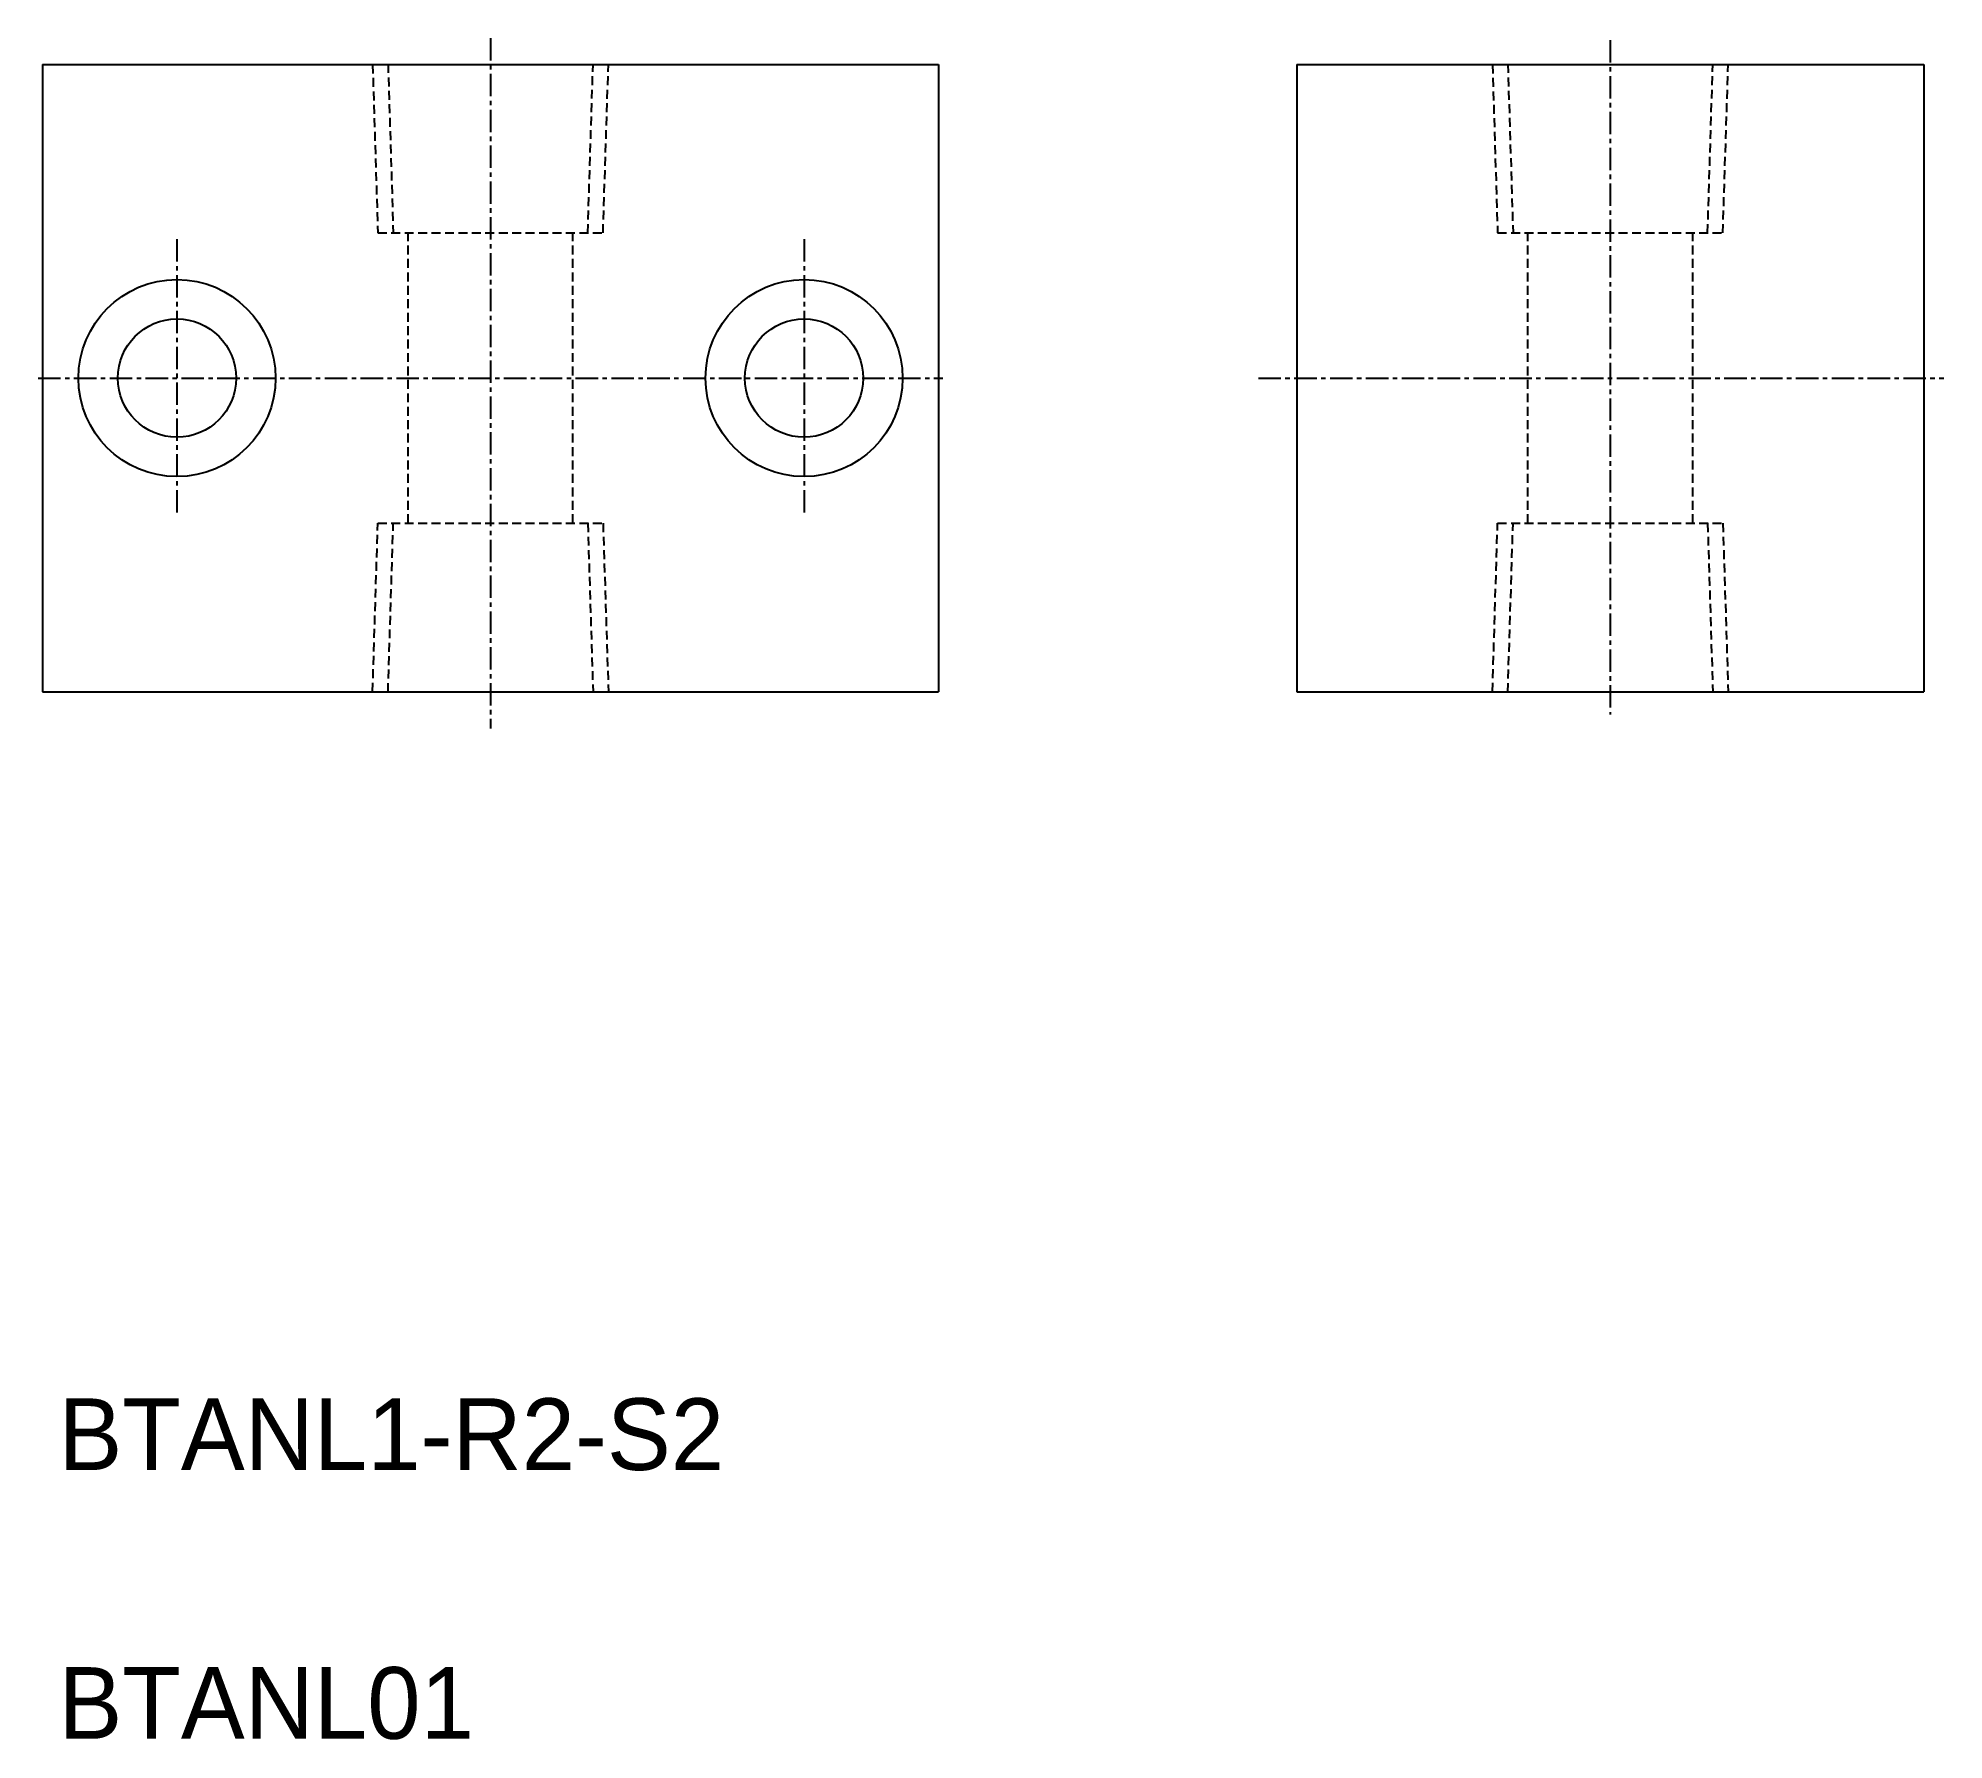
# Model space of a CAD drawing. Extents: x 2831 to 2937, y 767 to 862.
import ezdxf

# ---------------------------------------------------------------- set-up
doc = ezdxf.new("R2010")
doc.units = 0
doc.linetypes.add('CENTER', pattern=[2, 1.25, -0.25, 0.25, -0.25])
doc.linetypes.add('DASHED', pattern=[0.75, 0.5, -0.25])
doc.layers.get('0').update_dxf_attribs({"linetype": 'CONTINUOUS'})
doc.layers.add('CENTER', color=1, linetype='CENTER')

msp = doc.modelspace()

# ---------------------------------------------------------------- linework, layer by layer
for p, q in [((2830.95, 860.91), (2880.95, 860.91)), ((2830.95, 860.91), (2830.95, 825.91)), ((2880.95, 860.91), (2880.95, 825.91)), ((2900.95, 860.91), (2900.95, 825.91)), ((2900.95, 860.91), (2935.95, 860.91)), ((2935.95, 860.91), (2935.95, 825.91)), ((2830.95, 825.91), (2880.95, 825.91)), ((2900.95, 825.91), (2935.95, 825.91))]:
    msp.add_line(p, q)
at = {"color": 3, "linetype": 'DASHED'}
for p, q in [((2849.37, 860.91), (2849.66, 851.51)), ((2850.23, 860.94), (2850.52, 851.51)), ((2861.38, 851.51), (2861.67, 860.94)), ((2862.23, 851.51), (2862.53, 860.91)), ((2911.87, 860.91), (2912.16, 851.51)), ((2912.73, 860.94), (2913.02, 851.51)), ((2923.88, 851.51), (2924.17, 860.94)), ((2924.73, 851.51), (2925.03, 860.91)), ((2849.66, 851.51), (2862.23, 851.51)), ((2851.35, 835.31), (2851.35, 851.51)), ((2860.55, 835.31), (2860.55, 851.51)), ((2912.16, 851.51), (2924.73, 851.51)), ((2913.85, 835.31), (2913.85, 851.51)), ((2923.05, 835.31), (2923.05, 851.51)), ((2849.37, 825.91), (2849.66, 835.31)), ((2849.66, 835.31), (2862.23, 835.31)), ((2850.23, 825.89), (2850.52, 835.31)), ((2861.38, 835.31), (2861.67, 825.89)), ((2862.23, 835.31), (2862.53, 825.91)), ((2911.87, 825.91), (2912.16, 835.31)), ((2912.16, 835.31), (2924.73, 835.31)), ((2912.73, 825.89), (2913.02, 835.31)), ((2923.88, 835.31), (2924.17, 825.89)), ((2924.73, 835.31), (2925.03, 825.91))]:
    msp.add_line(p, q, dxfattribs=at)
for centre, radius in [((2838.45, 843.41), 5.5), ((2873.45, 843.41), 5.5), ((2838.45, 843.41), 3.3), ((2873.45, 843.41), 3.3)]:
    msp.add_circle(centre, radius)
at = {"layer": 'CENTER', "color": 1, "linetype": 'CENTER'}
for p, q in [((2855.95, 862.39), (2855.95, 823.85)), ((2918.45, 862.27), (2918.45, 824.64)), ((2838.45, 851.16), (2838.45, 835.66)), ((2873.45, 851.16), (2873.45, 835.66)), ((2830.7, 843.41), (2881.2, 843.41)), ((2830.7, 843.41), (2851.2, 843.41)), ((2860.7, 843.41), (2881.2, 843.41)), ((2898.81, 843.41), (2937.07, 843.41))]:
    msp.add_line(p, q, dxfattribs=at)

# ---------------------------------------------------------------- texts
for s, p in [('BTANL1-R2-S2', (2831.83, 782.47)), ('BTANL01', (2831.83, 767.47))]:
    msp.add_text(s, height=4).set_placement(p)

doc.saveas('drawing.dxf')
